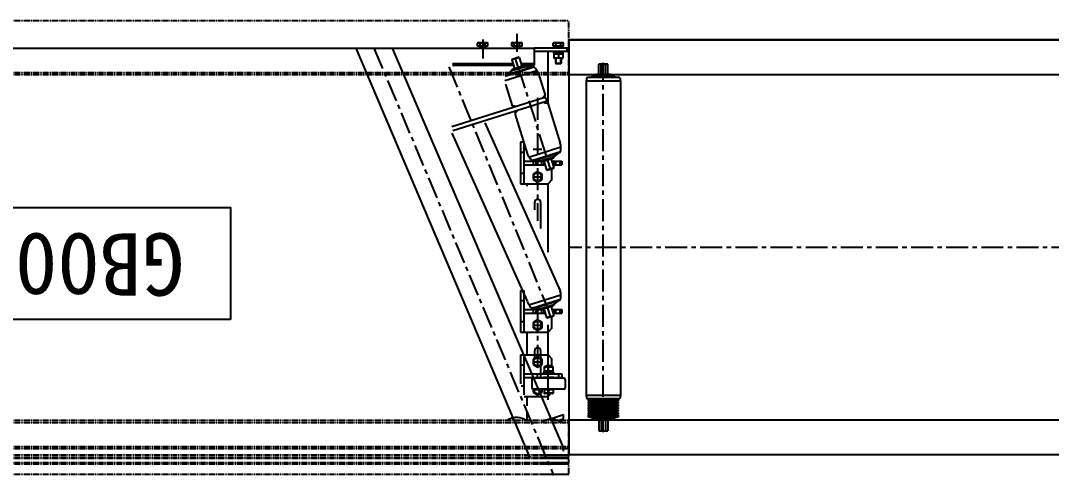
# Model space of a CAD drawing. Header units: millimetres. Extents: x 2509 to 128734, y 2492 to 91667.
# Drawn here: x 88024 to 89514, y 73198 to 73856 of the extents above; entities that cross this region are included whole.
import ezdxf

# ---------------------------------------------------------------- set-up
doc = ezdxf.new("R2010")
doc.units = ezdxf.units.MM
doc.linetypes.add('CENTER', pattern=[50.8, 31.75, -6.35, 6.35, -6.35])
doc.linetypes.add('PHANTOM', pattern=[2.5, 1.25, -0.25, 0.25, -0.25, 0.25, -0.25])
for name, color, linetype in [('1轮廓实线层', 7, 'Continuous'), ('35PANAAV91_RDXF_CONTINUOUS_LINE', 7, 'Continuous'), ('35PANAAV91_RL471-734_DXF_AXIS', 7, 'Continuous'), ('3中心线层', 1, 'CENTER'), ('DEFAULT_3', 7, 'PHANTOM'), ('GA-02_DXF_CONTINUOUS_LINE', 7, 'Continuous'), ('GB-T6728-200DXF_CONTINUOUS_LINE', 7, 'Continuous'), ('GB_5783_BOLT_M8_25_DXF_AXIS', 7, 'Continuous'), ('GB_5783_BOLTDXF_CONTINUOUS_LINE', 7, 'Continuous'), ('GB_6170_NUT_DXF_CONTINUOUS_LINE', 7, 'Continuous'), ('GB_93_GROWERDXF_CONTINUOUS_LINE', 7, 'Continuous'), ('GB_97X_FLAT_DXF_CONTINUOUS_LINE', 7, 'Continuous'), ('HEX_SHAFT_01DXF_CONTINUOUS_LINE', 7, 'Continuous'), ('HEX_SHAFT_05DXF_CONTINUOUS_LINE', 7, 'Continuous'), ('KGA12F2220E-DXF_CONTINUOUS_LINE', 7, 'Continuous'), ('KGA12J2018E-00-00-00-01DXF_AXIS', 7, 'Continuous'), ('KGA12J2018E-01-00-00-00DXF_AXIS', 7, 'Continuous'), ('KGA12J2018E-DXF_CONTINUOUS_LINE', 7, 'Continuous'), ('NA1-01160_DXF_AXIS', 7, 'Continuous'), ('NA1-01160_DXF_CONTINUOUS_LINE', 7, 'Continuous'), ('NA2-04490_DXF_AXIS', 7, 'Continuous'), ('NA2-04490_DXF_CONTINUOUS_LINE', 7, 'Continuous'), ('NA2-07950_DXF_CONTINUOUS_LINE', 7, 'Continuous'), ('NA2-07950A_DXF_AXIS', 7, 'Continuous'), ('ODAI_DXF_CONTINUOUS_LINE', 7, 'Continuous'), ('TY-HCLJB-01_DXF_CONTINUOUS_LINE', 7, 'Continuous'), ('X5-01_DXF_CONTINUOUS_LINE', 7, 'Continuous'), ('X5-02_DXF_CONTINUOUS_LINE', 7, 'Continuous')]:
    doc.layers.add(name, color=color, linetype=linetype)
doc.styles.add('宋体', font='', dxfattribs={"width": 0.8, "height": 4})
doc.styles.get('宋体').set_extended_font_data('SimSun')

# ---------------------------------------------------------------- blocks, each defined once
blk = doc.blocks.new('*U202')
at = {"color": 0}
blk.add_line((1000, -300), (-1000, -300), dxfattribs=at)
at = {"layer": '1轮廓实线层', "color": 0, "linetype": 'Continuous'}
for p, q in [((1000, 300), (-1000, 300)), ((1000, 250), (-1000, 250)), ((-1000, -250), (1000, -250)), ((-1000, -300), (1000, -300))]:
    blk.add_line(p, q, dxfattribs=at)
at = {"layer": '1轮廓实线层', "color": 3, "linetype": 'Continuous'}
blk.add_line((-1000, -300), (-1000, 300), dxfattribs=at)
at = {"layer": '35PANAAV91_RDXF_CONTINUOUS_LINE', "color": 0, "linetype": 'Continuous'}
for p, q in [((-956.4, 265), (-943.6, 265)), ((-956.4, 250), (-956.4, 265)), ((-953.2, 250), (-953.2, 265)), ((-946.8, 250), (-946.8, 265)), ((-943.6, 250), (-943.6, 265)), ((-928.5, 245.5), (-971.5, 245.5)), ((-971.5, 242.7), (-971.5, 245.5)), ((-971.5, 245.5), (-971.5, 242.7)), ((-928.5, 242.7), (-971.5, 242.7)), ((-928.8, 242.3), (-971.2, 242.3)), ((-970.1, 241.9), (-971.2, 242.3)), ((-970.1, 241.1), (-971.2, 240.7)), ((-928.8, 240.7), (-971.2, 240.7)), ((-928.8, 240), (-971.2, 240)), ((-970.1, 239.5), (-971.2, 240)), ((-970.1, 238.8), (-971.2, 238.4)), ((-929.9, 241.9), (-970.1, 241.9)), ((-929.9, 241.1), (-970.1, 241.1)), ((-929.9, 239.5), (-970.1, 239.5)), ((-929.9, 238.8), (-970.1, 238.8)), ((-969, 245.8), (-969.3, 245.5)), ((-931, 245.8), (-969, 245.8)), ((-967.6, 246.3), (-968, 246)), ((-932, 246), (-968, 246)), ((-968, 245.8), (-968, 246)), ((-932.3, 246.3), (-967.6, 246.3)), ((-966.3, 246.9), (-966.6, 246.5)), ((-933.4, 246.5), (-966.6, 246.5)), ((-966.6, 246.3), (-966.6, 246.5)), ((-933.7, 246.9), (-966.3, 246.9)), ((-964.9, 247.4), (-965.2, 247.1)), ((-934.7, 247.1), (-965.2, 247.1)), ((-965.2, 246.9), (-965.2, 247.1)), ((-935.1, 247.4), (-964.9, 247.4)), ((-963.5, 248), (-963.9, 247.6)), ((-936.1, 247.6), (-963.9, 247.6)), ((-963.9, 247.4), (-963.9, 247.6)), ((-936.5, 248), (-963.5, 248)), ((-961, 250), (-962.5, 248.5)), ((-937.5, 248.5), (-962.5, 248.5)), ((-962.5, 248), (-962.5, 248.5)), ((-939, 250), (-961, 250)), ((-937.5, 248.5), (-939, 250)), ((-937.5, 248), (-937.5, 248.5)), ((-936.1, 247.6), (-936.5, 248)), ((-936.1, 247.4), (-936.1, 247.6)), ((-934.7, 247.1), (-935.1, 247.4)), ((-934.7, 246.9), (-934.7, 247.1)), ((-933.4, 246.5), (-933.7, 246.9)), ((-933.4, 246.3), (-933.4, 246.5)), ((-932, 246), (-932.3, 246.3)), ((-932, 245.8), (-932, 246)), ((-930.7, 245.5), (-931, 245.8)), ((-928.8, 242.3), (-929.9, 241.9)), ((-928.8, 240.7), (-929.9, 241.1)), ((-928.8, 240), (-929.9, 239.5)), ((-928.8, 238.4), (-929.9, 238.8)), ((-928.5, 242.7), (-928.5, 245.5)), ((-928.5, 245.5), (-928.5, 242.7)), ((-928.8, 238.4), (-971.2, 238.4)), ((-928.8, 237.6), (-971.2, 237.6)), ((-970.1, 237.2), (-971.2, 237.6)), ((-970.1, 236.4), (-971.2, 236)), ((-928.8, 236), (-971.2, 236)), ((-928.8, 235.3), (-971.2, 235.3)), ((-970.1, 234.9), (-971.2, 235.3)), ((-970.1, 234.1), (-971.2, 233.7)), ((-928.8, 233.7), (-971.2, 233.7)), ((-928.8, 232.9), (-971.2, 232.9)), ((-970.1, 232.5), (-971.2, 232.9)), ((-970.1, 231.8), (-971.2, 231.3)), ((-928.8, 231.3), (-971.2, 231.3)), ((-928.8, 230.6), (-971.2, 230.6)), ((-970.1, 230.2), (-971.2, 230.6)), ((-970.1, 229.4), (-971.2, 229)), ((-928.8, 229), (-971.2, 229)), ((-928.8, 228.3), (-971.2, 228.3)), ((-970.1, 227.8), (-971.2, 228.3)), ((-970.1, 227.1), (-971.2, 226.7)), ((-928.8, 226.7), (-971.2, 226.7)), ((-928.8, 225.9), (-971.2, 225.9)), ((-970.1, 225.5), (-971.2, 225.9)), ((-970.1, 224.7), (-971.2, 224.3)), ((-928.8, 224.3), (-971.2, 224.3)), ((-928.8, 223.6), (-971.2, 223.6)), ((-970.1, 223.2), (-971.2, 223.6)), ((-929.9, 237.2), (-970.1, 237.2)), ((-929.9, 236.4), (-970.1, 236.4)), ((-929.9, 234.9), (-970.1, 234.9)), ((-929.9, 234.1), (-970.1, 234.1)), ((-929.9, 232.5), (-970.1, 232.5)), ((-929.9, 231.8), (-970.1, 231.8)), ((-929.9, 230.2), (-970.1, 230.2)), ((-929.9, 229.4), (-970.1, 229.4)), ((-929.9, 227.8), (-970.1, 227.8)), ((-929.9, 227.1), (-970.1, 227.1)), ((-929.9, 225.5), (-970.1, 225.5)), ((-929.9, 224.7), (-970.1, 224.7)), ((-928.8, 237.6), (-929.9, 237.2)), ((-928.8, 236), (-929.9, 236.4)), ((-928.8, 235.3), (-929.9, 234.9)), ((-928.8, 233.7), (-929.9, 234.1)), ((-928.8, 232.9), (-929.9, 232.5)), ((-928.8, 231.3), (-929.9, 231.8)), ((-928.8, 230.6), (-929.9, 230.2)), ((-928.8, 229), (-929.9, 229.4)), ((-928.8, 228.3), (-929.9, 227.8)), ((-928.8, 226.7), (-929.9, 227.1)), ((-928.8, 225.9), (-929.9, 225.5)), ((-928.8, 224.3), (-929.9, 224.7)), ((-928.8, 223.6), (-929.9, 223.2)), ((-975, 214), (-974, 219)), ((-925, 214), (-975, 214)), ((-975, -240.5), (-975, 214)), ((-926, 219), (-974, 219)), ((-928.5, 221.6), (-971.5, 221.6)), ((-971.5, 219), (-971.5, 221.6)), ((-971.5, 221.6), (-971.5, 219)), ((-970.1, 222.4), (-971.2, 222)), ((-928.8, 222), (-971.2, 222)), ((-929.9, 223.2), (-970.1, 223.2)), ((-929.9, 222.4), (-970.1, 222.4)), ((-928.8, 222), (-929.9, 222.4)), ((-928.5, 219), (-928.5, 221.6)), ((-928.5, 221.6), (-928.5, 219)), ((-925, 214), (-926, 219)), ((-925, -240.5), (-925, 214)), ((-974, -245.5), (-975, -240.5)), ((-925, -240.5), (-975, -240.5)), ((-926, -245.5), (-974, -245.5)), ((-969, -245.8), (-969.3, -245.5)), ((-931, -245.8), (-969, -245.8)), ((-968, -246), (-968, -245.8)), ((-967.6, -246.4), (-968, -246)), ((-932, -246), (-968, -246)), ((-932.3, -246.4), (-967.6, -246.4)), ((-966.6, -246.6), (-966.6, -246.4)), ((-966.3, -246.9), (-966.6, -246.6)), ((-933.4, -246.6), (-966.6, -246.6)), ((-933.7, -246.9), (-966.3, -246.9)), ((-965.2, -247.1), (-965.2, -246.9)), ((-964.9, -247.5), (-965.2, -247.1)), ((-934.7, -247.1), (-965.2, -247.1)), ((-935.1, -247.5), (-964.9, -247.5)), ((-963.9, -247.7), (-963.9, -247.5)), ((-963.5, -248), (-963.9, -247.7)), ((-936.1, -247.7), (-963.9, -247.7)), ((-936.5, -248), (-963.5, -248)), ((-962.5, -248.5), (-962.5, -248)), ((-961, -250), (-962.5, -248.5)), ((-937.5, -248.5), (-962.5, -248.5)), ((-939, -250), (-961, -250)), ((-956.4, -250), (-956.4, -265)), ((-953.2, -250), (-953.2, -265)), ((-946.8, -250), (-946.8, -265)), ((-943.6, -250), (-943.6, -265)), ((-939, -250), (-937.5, -248.5)), ((-937.5, -248.5), (-937.5, -248)), ((-936.5, -248), (-936.1, -247.7)), ((-936.1, -247.7), (-936.1, -247.5)), ((-935.1, -247.5), (-934.7, -247.1)), ((-934.7, -247.1), (-934.7, -246.9)), ((-933.7, -246.9), (-933.4, -246.6)), ((-933.4, -246.6), (-933.4, -246.4)), ((-932.3, -246.4), (-932, -246)), ((-932, -246), (-932, -245.8)), ((-931, -245.8), (-930.7, -245.5)), ((-926, -245.5), (-925, -240.5)), ((-943.6, -265), (-956.4, -265))]:
    blk.add_line(p, q, dxfattribs=at)
for centre, start, end in [((-971.1, 242.7), 180, 250), ((-971.1, 240.3), 110, 250), ((-970.2, 241.5), 290, 70), ((-970.2, 239.2), 290, 70), ((-929.8, 241.5), 110, 250), ((-929.8, 239.2), 110, 250), ((-928.9, 242.7), 290, 0), ((-928.9, 240.3), 290, 70), ((-971.1, 238), 110, 250), ((-971.1, 235.6), 110, 250), ((-971.1, 233.3), 110, 250), ((-971.1, 231), 110, 250), ((-971.1, 228.6), 110, 250), ((-971.1, 226.3), 110, 250), ((-971.1, 223.9), 110, 250), ((-970.2, 236.8), 290, 70), ((-970.2, 234.5), 290, 70), ((-970.2, 232.1), 290, 70), ((-970.2, 229.8), 290, 70), ((-970.2, 227.5), 290, 70), ((-970.2, 225.1), 290, 70), ((-929.8, 236.8), 110, 250), ((-929.8, 234.5), 110, 250), ((-929.8, 232.1), 110, 250), ((-929.8, 229.8), 110, 250), ((-929.8, 227.5), 110, 250), ((-929.8, 225.1), 110, 250), ((-928.9, 238), 290, 70), ((-928.9, 235.6), 290, 70), ((-928.9, 233.3), 290, 70), ((-928.9, 231), 290, 70), ((-928.9, 228.6), 290, 70), ((-928.9, 226.3), 290, 70), ((-928.9, 223.9), 290, 70), ((-971.1, 221.6), 110, 180), ((-970.2, 222.8), 290, 70), ((-929.8, 222.8), 110, 250), ((-928.9, 221.6), 0, 70)]:
    blk.add_arc(centre, 0.4, start, end, dxfattribs=at)
at = {"layer": '35PANAAV91_RL471-734_DXF_AXIS', "color": 1, "linetype": 'CENTER'}
blk.add_line((-950, 267), (-950, -267), dxfattribs=at)
at = {"layer": '3中心线层'}
blk.add_line((1000, 0), (-1000, 0), dxfattribs=at)
at = {"style": '宋体', "width": 0.8}
blk.add_attdef('辊筒', (-126.6, -40.6), '', height=100, dxfattribs=at)
blk = doc.blocks.new('*U204')
at = {"color": 5}
blk.add_lwpolyline([(22725.2, 4389.1), (23239.9, 4389.1), (23239.9, 4226.9), (22725.2, 4226.9)], close=True, dxfattribs=at)
at = {"layer": 'DEFAULT_3', "color": 0, "linetype": 'PHANTOM'}
for p, q in [((22276.8, 4612.6), (22235.9, 4612.6)), ((22235.9, 4612.6), (22235.9, 4597.4)), ((22276.8, 4597.4), (22235.9, 4597.4)), ((22235.9, 4597.1), (22235.9, 4534.6)), ((22276.8, 4595.9), (22235.9, 4595.9)), ((22276.8, 4589.4), (22235.9, 4589.4)), ((22276.8, 4587.9), (22235.9, 4587.9)), ((22276.8, 4584.6), (22235.9, 4584.6)), ((22239.6, 4575.6), (22235.9, 4575.6)), ((22235.9, 4034.6), (22235.9, 4031.6)), ((24035.9, 4034.6), (22235.9, 4034.6)), ((22235.9, 4031.6), (22235.9, 3956.6)), ((24035.9, 4031.6), (22235.9, 4031.6)), ((24035.9, 3956.6), (22235.9, 3956.6))]:
    blk.add_line(p, q, dxfattribs=at)
at = {"layer": 'DEFAULT_3', "color": 8, "linetype": 'PHANTOM'}
for p, q in [((24035.9, 4612.6), (22235.9, 4612.6)), ((24035.9, 4597.4), (22235.9, 4597.4)), ((24035.9, 4595.9), (22235.9, 4595.9)), ((24035.9, 4589.4), (22235.9, 4589.4)), ((24035.9, 4587.9), (22235.9, 4587.9)), ((24035.9, 4584.6), (22235.9, 4584.6)), ((24035.9, 4575.6), (22235.9, 4575.6)), ((24035.9, 4572.6), (22235.9, 4572.6)), ((24035.9, 4537.6), (22235.9, 4537.6)), ((24035.9, 4534.6), (22235.9, 4534.6))]:
    blk.add_line(p, q, dxfattribs=at)
at = {"layer": 'GA-02_DXF_CONTINUOUS_LINE', "color": 0, "linetype": 'Continuous'}
for p, q in [((22240.9, 4475.6), (22240.9, 4487.6)), ((22242.9, 4489.6), (22287.4, 4489.6)), ((22257.6, 4489.8), (22257.4, 4489.6)), ((22257.8, 4490.6), (22257.6, 4490.4)), ((22257.6, 4489.8), (22257.6, 4490.4)), ((22257.6, 4490.4), (22272.6, 4490.4)), ((22272.6, 4489.8), (22257.6, 4489.8)), ((22257.8, 4490.6), (22258.6, 4490.6)), ((22259, 4490.6), (22264.8, 4490.6)), ((22265.5, 4490.6), (22271.3, 4490.6)), ((22271.6, 4490.6), (22272.4, 4490.6)), ((22272.4, 4490.6), (22272.6, 4490.4)), ((22272.6, 4489.8), (22272.6, 4490.4)), ((22272.6, 4489.8), (22272.8, 4489.6)), ((22289.4, 4475.6), (22289.4, 4487.6)), ((22242.9, 4473.6), (22287.4, 4473.6)), ((22257.6, 4473.4), (22257.4, 4473.6)), ((22257.6, 4472.8), (22257.6, 4473.4)), ((22272.6, 4473.4), (22257.6, 4473.4)), ((22257.8, 4472.6), (22257.6, 4472.8)), ((22257.6, 4472.8), (22272.6, 4472.8)), ((22272.4, 4472.6), (22272.6, 4472.8)), ((22272.6, 4473.4), (22272.8, 4473.6)), ((22272.6, 4472.8), (22272.6, 4473.4))]:
    blk.add_line(p, q, dxfattribs=at)
for centre, radius, start, end in [((22261.4, 4557.3), 24.2, 232.5818, 301.4336), ((22311.4, 4554.7), 24.2, 232.5818, 301.4336), ((22242.9, 4487.6), 2, 90, 180), ((22287.4, 4487.6), 2, 0, 90), ((22242.9, 4475.6), 2, 180, 270), ((22287.4, 4475.6), 2, 270, 0)]:
    blk.add_arc(centre, radius, start, end, dxfattribs=at)
at = {"layer": 'GB-T6728-200DXF_CONTINUOUS_LINE', "color": 0, "linetype": 'Continuous'}
for p, q in [((22295.9, 4535.5), (22295.9, 4523.4)), ((22265.9, 4505.2), (22265.9, 4396.6)), ((22295.9, 4513.5), (22295.9, 4500.1)), ((22276.7, 4433.9), (22276.7, 4471.1)), ((22285.2, 4444.2), (22285.2, 4433.9)), ((22265.9, 4440.1), (22265.9, 4407.1)), ((22295.9, 4440.1), (22295.9, 4407.1)), ((22265.9, 4291.4), (22265.9, 4192.6)), ((22276.7, 4219.4), (22276.7, 4257.3)), ((22285.2, 4230.4), (22285.2, 4219.4)), ((22295.9, 4196.2), (22295.9, 4192.6)), ((22265.9, 4077.6), (22265.9, 4000.6)), ((22295.9, 4023), (22295.9, 4021.1)), ((22285.3, 4000.6), (22268.4, 4000.6))]:
    blk.add_line(p, q, dxfattribs=at)
for centre in [(22280.9, 4433.9), (22280.9, 4219.4)]:
    blk.add_arc(centre, 4.25, 180, 0, dxfattribs=at)
at = {"layer": 'GB_5783_BOLT_M8_25_DXF_AXIS', "color": 0, "linetype": 'CENTER'}
blk.add_line((22310.9, 3975.8), (22310.9, 4001.9), dxfattribs=at)
at = {"layer": 'GB_5783_BOLTDXF_CONTINUOUS_LINE', "color": 0, "linetype": 'Continuous'}
for p, q in [((22258.6, 4490.6), (22258.6, 4495.6)), ((22259, 4490.6), (22258.6, 4490.6)), ((22259.4, 4495.9), (22270.9, 4495.9)), ((22265.5, 4490.6), (22264.8, 4490.6)), ((22265.1, 4490.6), (22265.1, 4494.9)), ((22271.6, 4490.6), (22271.3, 4490.6)), ((22271.6, 4490.6), (22271.6, 4495.6)), ((22280.9, 4497.7), (22274.4, 4493.9)), ((22274.4, 4493.9), (22274.4, 4489.6)), ((22287.4, 4493.9), (22280.9, 4497.7)), ((22287.4, 4489.6), (22287.4, 4493.9)), ((22261.1, 4457.1), (22261.1, 4456.3)), ((22261.8, 4455.6), (22261.8, 4457.1)), ((22268.5, 4455.6), (22268.5, 4457.1)), ((22269.1, 4457.1), (22269.1, 4456.3)), ((22280.9, 4457.7), (22274.4, 4453.9)), ((22287.4, 4453.9), (22280.9, 4457.7)), ((22261.1, 4456.3), (22261.8, 4455.6)), ((22269.1, 4456.3), (22261.1, 4456.3)), ((22268.5, 4455.6), (22261.8, 4455.6)), ((22268.5, 4455.6), (22261.8, 4455.6)), ((22269.1, 4456.3), (22268.5, 4455.6)), ((22274.4, 4453.9), (22274.4, 4446.4)), ((22274.4, 4446.4), (22280.9, 4442.6)), ((22280.9, 4442.6), (22287.4, 4446.4)), ((22287.4, 4446.4), (22287.4, 4453.9)), ((22280.9, 4404.7), (22274.4, 4400.9)), ((22274.4, 4400.9), (22274.4, 4393.4)), ((22287.4, 4400.9), (22280.9, 4404.7)), ((22287.4, 4393.4), (22287.4, 4400.9)), ((22274.4, 4393.4), (22280.9, 4389.6)), ((22280.9, 4389.6), (22287.4, 4393.4)), ((22280.9, 4190.2), (22274.4, 4186.4)), ((22287.4, 4186.4), (22280.9, 4190.2)), ((22274.4, 4186.4), (22274.4, 4178.9)), ((22274.4, 4178.9), (22280.9, 4175.1)), ((22280.9, 4175.1), (22287.4, 4178.9)), ((22287.4, 4178.9), (22287.4, 4186.4)), ((22246.9, 4018), (22247.6, 4018.6)), ((22246.9, 4011.1), (22246.9, 4018)), ((22254.9, 4018), (22246.9, 4018)), ((22247.6, 4018.6), (22247.6, 4011.1)), ((22247.6, 4018.6), (22254.3, 4018.6)), ((22254.3, 4018.6), (22247.6, 4018.6)), ((22254.3, 4018.6), (22254.3, 4011.1)), ((22254.9, 4018), (22254.3, 4018.6)), ((22254.9, 4011.1), (22254.9, 4018)), ((22246.9, 3995.1), (22246.9, 3996.6)), ((22254.9, 3995.1), (22254.9, 3996.6)), ((22306.9, 3995.1), (22306.9, 3996.6)), ((22314.9, 3995.1), (22314.9, 3996.6)), ((22356.3, 3995.1), (22356.3, 3996.6)), ((22356.3, 3996.1), (22364.3, 3996.1)), ((22357, 3996.6), (22357, 3996.1)), ((22363.7, 3996.6), (22363.7, 3996.1)), ((22364.3, 3995.1), (22364.3, 3996.6)), ((22243.4, 3993.6), (22243.4, 3989.4)), ((22243.4, 3993.6), (22258.4, 3993.6)), ((22256.7, 3988.3), (22245.2, 3988.3)), ((22247.2, 3993.6), (22247.2, 3989.4)), ((22254.7, 3993.6), (22254.7, 3989.4)), ((22258.4, 3993.6), (22258.4, 3989.4)), ((22303.4, 3993.6), (22303.4, 3989.4)), ((22303.4, 3993.6), (22318.4, 3993.6)), ((22316.7, 3988.3), (22305.2, 3988.3)), ((22307.2, 3993.6), (22307.2, 3989.4)), ((22314.7, 3993.6), (22314.7, 3989.4)), ((22318.4, 3993.6), (22318.4, 3989.4)), ((22352.8, 3993.6), (22352.8, 3989.4)), ((22352.8, 3993.6), (22367.9, 3993.6)), ((22366.1, 3988.3), (22354.6, 3988.3)), ((22356.6, 3993.6), (22356.6, 3989.4)), ((22364.1, 3993.6), (22364.1, 3989.4)), ((22367.9, 3993.6), (22367.9, 3989.4))]:
    blk.add_line(p, q, dxfattribs=at)
for centre in [(22280.9, 4450.1), (22280.9, 4397.1), (22280.9, 4182.6)]:
    blk.add_circle(centre, 5.74, dxfattribs=at)
for centre, radius, start, end in [((22261.4, 4490.4), 5.89, 110, 118.1715), ((22268.9, 4490.4), 5.89, 61.8285, 70), ((22280.9, 4490.1), 5.74, 354.9975, 185.0025), ((22245.5, 3995.1), 1.49, 285.0261, 0), ((22256.4, 3995.1), 1.49, 180, 254.9739), ((22305.5, 3995.1), 1.49, 285.0261, 0), ((22316.4, 3995.1), 1.49, 180, 254.9739), ((22354.9, 3995.1), 1.49, 285.0261, 0), ((22365.8, 3995.1), 1.49, 180, 254.9739), ((22247.2, 3993.9), 5.89, 230, 250), ((22245.4, 3991.7), 3.07, 229.995, 232.2969), ((22254.7, 3993.9), 5.89, 290, 310), ((22307.2, 3993.9), 5.89, 230, 250), ((22305.4, 3991.7), 3.07, 229.995, 232.2969), ((22314.7, 3993.9), 5.89, 290, 310), ((22356.6, 3993.9), 5.89, 230, 250), ((22354.8, 3991.7), 3.07, 229.995, 232.2969), ((22364.1, 3993.9), 5.89, 290, 310)]:
    blk.add_arc(centre, radius, start, end, dxfattribs=at)
for points, knots in [([(22258.6, 4494.9), (22259.6, 4495.4), (22261.9, 4495.8), (22264.1, 4495.4), (22265.1, 4494.9)], [0, 0, 0, 0, 0.499997, 1, 1, 1, 1]), ([(22265.1, 4494.9), (22266.1, 4495.4), (22268.4, 4495.8), (22270.6, 4495.4), (22271.6, 4494.9)], [0, 0, 0, 0, 0.500002, 1, 1, 1, 1]), ([(22247.2, 3989.4), (22246.9, 3989.1), (22246.3, 3988.8), (22245.4, 3988.6), (22244.4, 3988.8), (22243.8, 3989.1), (22243.5, 3989.3)], [0, 0, 0, 0, 0.262608, 0.502486, 0.741355, 1, 1, 1, 1]), ([(22254.7, 3989.4), (22254.1, 3989.1), (22252.9, 3988.8), (22250.9, 3988.6), (22249, 3988.8), (22247.8, 3989.1), (22247.2, 3989.4)], [0, 0, 0, 0, 0.249889, 0.499997, 0.750107, 1, 1, 1, 1]), ([(22258.4, 3989.4), (22258.2, 3989.1), (22257.6, 3988.8), (22256.6, 3988.6), (22255.6, 3988.8), (22255, 3989.1), (22254.7, 3989.4)], [0, 0, 0, 0, 0.261279, 0.499999, 0.73872, 1, 1, 1, 1]), ([(22307.2, 3989.4), (22306.9, 3989.1), (22306.3, 3988.8), (22305.4, 3988.6), (22304.4, 3988.8), (22303.8, 3989.1), (22303.5, 3989.3)], [0, 0, 0, 0, 0.262608, 0.502486, 0.741355, 1, 1, 1, 1]), ([(22314.7, 3989.4), (22314.1, 3989.1), (22312.9, 3988.8), (22310.9, 3988.6), (22309, 3988.8), (22307.8, 3989.1), (22307.2, 3989.4)], [0, 0, 0, 0, 0.249889, 0.499997, 0.750107, 1, 1, 1, 1]), ([(22318.4, 3989.4), (22318.2, 3989.1), (22317.6, 3988.8), (22316.6, 3988.6), (22315.6, 3988.8), (22315, 3989.1), (22314.7, 3989.4)], [0, 0, 0, 0, 0.261279, 0.499999, 0.73872, 1, 1, 1, 1]), ([(22356.6, 3989.4), (22356.3, 3989.1), (22355.7, 3988.8), (22354.8, 3988.6), (22353.8, 3988.8), (22353.2, 3989.1), (22352.9, 3989.3)], [0, 0, 0, 0, 0.262608, 0.502486, 0.741355, 1, 1, 1, 1]), ([(22364.1, 3989.4), (22363.5, 3989.1), (22362.3, 3988.8), (22360.3, 3988.6), (22358.4, 3988.8), (22357.2, 3989.1), (22356.6, 3989.4)], [0, 0, 0, 0, 0.249889, 0.499997, 0.750107, 1, 1, 1, 1]), ([(22367.9, 3989.4), (22367.6, 3989.1), (22367, 3988.8), (22366, 3988.6), (22365, 3988.8), (22364.4, 3989.1), (22364.1, 3989.4)], [0, 0, 0, 0, 0.261279, 0.499999, 0.73872, 1, 1, 1, 1])]:
    blk.add_open_spline(points, degree=3, knots=knots, dxfattribs=at)
at = {"layer": 'GB_6170_NUT_DXF_CONTINUOUS_LINE', "color": 0, "linetype": 'Continuous'}
for p, q in [((22258.6, 4463.8), (22258.6, 4457.3)), ((22270.9, 4457.1), (22259.3, 4457.1)), ((22265.1, 4463.3), (22265.1, 4457.8)), ((22271.6, 4457.3), (22271.6, 4463.8)), ((22244.4, 4004.5), (22244.4, 4011)), ((22245.1, 4011.1), (22256.7, 4011.1)), ((22250.9, 4005), (22250.9, 4010.5)), ((22257.4, 4004.5), (22257.4, 4011))]:
    blk.add_line(p, q, dxfattribs=at)
for centre, start, end in [((22259.6, 4460.5), 95, 106.7845), ((22259.6, 4460.6), 253.2141, 265), ((22270.6, 4460.5), 73.2155, 85), ((22270.6, 4460.6), 275, 286.7859), ((22245.4, 4007.7), 95, 106.7859), ((22256.4, 4007.7), 73.2141, 85), ((22245.4, 4007.8), 253.2155, 265), ((22256.4, 4007.8), 275, 286.7845)]:
    blk.add_arc(centre, 3.51, start, end, dxfattribs=at)
for points, knots in [([(22258.6, 4463.3), (22259.2, 4463.5), (22260.2, 4463.8), (22261.9, 4463.8), (22263.5, 4463.8), (22264.6, 4463.5), (22265.1, 4463.3)], [0, 0, 0, 0, 0.250649, 0.499999, 0.749349, 1, 1, 1, 1]), ([(22265.1, 4457.8), (22264.6, 4457.6), (22263.5, 4457.3), (22261.9, 4457.3), (22260.2, 4457.3), (22259.2, 4457.6), (22258.6, 4457.8)], [0, 0, 0, 0, 0.250638, 0.49998, 0.74933, 1, 1, 1, 1]), ([(22265.1, 4463.3), (22265.7, 4463.5), (22266.7, 4463.8), (22268.4, 4463.8), (22270, 4463.8), (22271.1, 4463.5), (22271.6, 4463.3)], [0, 0, 0, 0, 0.250652, 0.500002, 0.749352, 1, 1, 1, 1]), ([(22271.6, 4457.8), (22271.1, 4457.6), (22270, 4457.3), (22268.4, 4457.3), (22266.7, 4457.3), (22265.7, 4457.6), (22265.1, 4457.8)], [0, 0, 0, 0, 0.25067, 0.50002, 0.749361, 1, 1, 1, 1]), ([(22244.4, 4010.5), (22245, 4010.7), (22246, 4011), (22247.7, 4011), (22249.3, 4011), (22250.4, 4010.7), (22250.9, 4010.5)], [0, 0, 0, 0, 0.25067, 0.50002, 0.749361, 1, 1, 1, 1]), ([(22250.9, 4010.5), (22251.5, 4010.7), (22252.5, 4011), (22254.2, 4011), (22255.8, 4011), (22256.9, 4010.7), (22257.4, 4010.5)], [0, 0, 0, 0, 0.250638, 0.49998, 0.74933, 1, 1, 1, 1]), ([(22250.9, 4005), (22250.4, 4004.8), (22249.3, 4004.5), (22247.7, 4004.5), (22246, 4004.5), (22245, 4004.8), (22244.4, 4005)], [0, 0, 0, 0, 0.250652, 0.500002, 0.749352, 1, 1, 1, 1]), ([(22257.4, 4005), (22256.9, 4004.8), (22255.8, 4004.5), (22254.2, 4004.5), (22252.5, 4004.5), (22251.5, 4004.8), (22250.9, 4005)], [0, 0, 0, 0, 0.250649, 0.499999, 0.749349, 1, 1, 1, 1])]:
    blk.add_open_spline(points, degree=3, knots=knots, dxfattribs=at)
at = {"layer": 'GB_93_GROWERDXF_CONTINUOUS_LINE', "color": 0, "linetype": 'Continuous'}
for p, q in [((22259, 4466), (22259, 4463.9)), ((22271.3, 4463.9), (22259, 4463.9)), ((22244.8, 4002.2), (22244.8, 4004.3)), ((22257.1, 4004.3), (22244.8, 4004.3))]:
    blk.add_line(p, q, dxfattribs=at)
at = {"layer": 'GB_93_GROWERDXF_CONTINUOUS_LINE', "color": 0, "linetype": 'Continuous', "extrusion": (0, 0, -1)}
for centre, start_param, end_param in [((22265.1, 4466), 1.570796, 1.76924), ((22265.1, 4463.9), 1.472062, 1.570796), ((22250.9, 4004.3), 1.570796, 1.76924), ((22250.9, 4002.2), 1.472062, 1.570796)]:
    blk.add_ellipse(centre, major_axis=(0, 10.7), ratio=0.57735, start_param=start_param, end_param=end_param, dxfattribs=at)
at = {"layer": 'GB_97X_FLAT_DXF_CONTINUOUS_LINE', "color": 0, "linetype": 'Continuous'}
for p, q in [((22257.1, 4467.6), (22257.1, 4466)), ((22257.1, 4466), (22273.1, 4466)), ((22273.1, 4467.6), (22273.1, 4466)), ((22242.9, 4000.6), (22242.9, 4002.2)), ((22258.9, 4002.2), (22242.9, 4002.2)), ((22258.9, 4000.6), (22258.9, 4002.2))]:
    blk.add_line(p, q, dxfattribs=at)
at = {"layer": 'HEX_SHAFT_01DXF_CONTINUOUS_LINE', "color": 0, "linetype": 'Continuous'}
for p, q in [((22268, 4172.6), (22257.5, 4169.3)), ((22257.5, 4169.3), (22257.8, 4169.9)), ((22261.4, 4156.8), (22257.5, 4169.3)), ((22267.4, 4172.9), (22257.8, 4169.9)), ((22266.7, 4158.5), (22262.6, 4171.4)), ((22268, 4172.6), (22267.4, 4172.9)), ((22271.9, 4160.1), (22268, 4172.6)), ((22318.2, 4013.3), (22314.3, 4025.7)), ((22307.7, 4010), (22303.8, 4022.4)), ((22307.7, 4010), (22318.2, 4013.3)), ((22307.7, 4010), (22308.3, 4009.7)), ((22308.3, 4009.7), (22317.9, 4012.7)), ((22309, 4024.1), (22313.1, 4011.2)), ((22318.2, 4013.3), (22317.9, 4012.7))]:
    blk.add_line(p, q, dxfattribs=at)
at = {"layer": 'HEX_SHAFT_05DXF_CONTINUOUS_LINE', "color": 0, "linetype": 'Continuous'}
for p, q in [((22268, 4386.2), (22257.6, 4382.9)), ((22257.6, 4382.9), (22257.9, 4383.6)), ((22261.5, 4370.5), (22257.6, 4382.9)), ((22267.4, 4386.6), (22257.9, 4383.6)), ((22266.7, 4372.1), (22262.6, 4385.1)), ((22268, 4386.2), (22267.4, 4386.6)), ((22272, 4373.8), (22268, 4386.2))]:
    blk.add_line(p, q, dxfattribs=at)
at = {"layer": 'KGA12F2220E-DXF_CONTINUOUS_LINE', "color": 0, "linetype": 'Continuous'}
for p, q in [((22261.7, 4495.9), (22265.9, 4500.1)), ((22300.2, 4500.1), (22265.9, 4500.1)), ((22300.9, 4472.6), (22300.9, 4497.7)), ((22245.9, 4467.6), (22245.9, 4472.6)), ((22300.9, 4472.6), (22245.9, 4472.6)), ((22250.9, 4467.6), (22250.9, 4472.6)), ((22280.9, 4472.6), (22280.9, 4467.6)), ((22287.7, 4472.6), (22287.7, 4467.6)), ((22300.9, 4485.1), (22304.9, 4485.1)), ((22300.9, 4467.6), (22300.9, 4472.6)), ((22305.9, 4440.1), (22305.9, 4481.8)), ((22300.9, 4467.6), (22245.9, 4467.6)), ((22260.9, 4445.1), (22260.9, 4457.1)), ((22300.9, 4440.1), (22300.9, 4467.6)), ((22265.9, 4440.1), (22260.9, 4445.1)), ((22300.9, 4455.1), (22305.9, 4455.1)), ((22305.9, 4440.1), (22265.9, 4440.1)), ((22260.9, 4402.1), (22265.9, 4407.1)), ((22260.9, 4384.5), (22260.9, 4402.1)), ((22305.9, 4407.1), (22265.9, 4407.1)), ((22300.9, 4379.6), (22300.9, 4407.1)), ((22305.9, 4347.1), (22305.9, 4407.1)), ((22300.9, 4392.1), (22305.9, 4392.1)), ((22245.9, 4374.6), (22245.9, 4379.6)), ((22258.6, 4379.6), (22245.9, 4379.6)), ((22260.2, 4374.6), (22245.9, 4374.6)), ((22248.9, 4374.6), (22248.9, 4379.6)), ((22255.1, 4374.6), (22255.1, 4379.6)), ((22257.6, 4367.9), (22276.6, 4373.9)), ((22257.7, 4368.2), (22257.6, 4367.9)), ((22257.7, 4367.5), (22257.6, 4367.9)), ((22257.7, 4368.2), (22276.4, 4374.1)), ((22257.7, 4367.5), (22276.8, 4373.5)), ((22257.7, 4368.2), (22260.3, 4370.1)), ((22258, 4367.3), (22257.7, 4367.5)), ((22258.1, 4374.6), (22258.1, 4379.6)), ((22260.3, 4370.1), (22273.1, 4374.1)), ((22260.9, 4370.3), (22260.9, 4372.2)), ((22300.9, 4379.6), (22270.1, 4379.6)), ((22300.9, 4374.6), (22271.7, 4374.6)), ((22272.1, 4374.6), (22272.1, 4379.6)), ((22276.4, 4374.1), (22273.1, 4374.1)), ((22275.1, 4374.6), (22275.1, 4379.6)), ((22276.4, 4374.1), (22276.6, 4373.9)), ((22276.8, 4373.5), (22276.6, 4373.9)), ((22276.7, 4373.2), (22276.8, 4373.5)), ((22282.9, 4379.6), (22282.9, 4374.6)), ((22287, 4379.6), (22287, 4374.6)), ((22300.9, 4374.6), (22300.9, 4379.6)), ((22300.9, 4347.1), (22300.9, 4374.6)), ((22300.9, 4362.1), (22305.9, 4362.1)), ((22305.9, 4347.1), (22300.8, 4347.1)), ((22260.9, 4187.6), (22265.9, 4192.6)), ((22305.9, 4192.6), (22265.9, 4192.6)), ((22300.9, 4165.1), (22300.9, 4192.6)), ((22305.9, 4132.6), (22305.9, 4192.6)), ((22260.9, 4170.9), (22260.9, 4187.6)), ((22300.9, 4177.6), (22305.9, 4177.6)), ((22245.9, 4160.1), (22245.9, 4165.1)), ((22258.8, 4165.1), (22245.9, 4165.1)), ((22260.4, 4160.1), (22245.9, 4160.1)), ((22248.9, 4160.1), (22248.9, 4165.1)), ((22255.1, 4160.1), (22255.1, 4165.1)), ((22257.5, 4154.3), (22276.2, 4160.1)), ((22257.6, 4154.6), (22275.3, 4160.1)), ((22257.7, 4153.8), (22276.7, 4159.8)), ((22258.1, 4160.1), (22258.1, 4165.1)), ((22260.3, 4156.4), (22272.1, 4160.2)), ((22300.9, 4165.1), (22270.3, 4165.1)), ((22272.1, 4160.1), (22271.9, 4160.1)), ((22272.1, 4160.1), (22272.1, 4165.1)), ((22300.9, 4160.1), (22272.1, 4160.1)), ((22275.1, 4160.1), (22275.1, 4165.1)), ((22276.7, 4159.8), (22276.6, 4160.1)), ((22276.6, 4159.5), (22276.7, 4159.8)), ((22282.9, 4165.1), (22282.9, 4160.1)), ((22287, 4165.1), (22287, 4160.1)), ((22300.9, 4160.1), (22300.9, 4165.1)), ((22300.9, 4132.9), (22300.9, 4160.1)), ((22257.6, 4154.6), (22257.5, 4154.3)), ((22257.7, 4153.8), (22257.5, 4154.3)), ((22257.6, 4154.6), (22260.3, 4156.4)), ((22257.9, 4153.7), (22257.7, 4153.8)), ((22260.9, 4156.6), (22260.9, 4158.4)), ((22300.9, 4147.6), (22305.9, 4147.6)), ((22301, 4132.6), (22305.9, 4132.6)), ((22318, 4028.8), (22299, 4022.7)), ((22318.2, 4028.3), (22299.1, 4022.3)), ((22318.1, 4028), (22299.4, 4022.1)), ((22315.4, 4026.1), (22302.6, 4022.1)), ((22318.1, 4028), (22315.4, 4026.1)), ((22317.8, 4028.9), (22318, 4028.8)), ((22318, 4028.8), (22318.2, 4028.3)), ((22318.1, 4028), (22318.2, 4028.3)), ((22299.1, 4023), (22299, 4022.7)), ((22299, 4022.7), (22299.1, 4022.3)), ((22299.4, 4022.1), (22299.1, 4022.3)), ((22299.4, 4022.1), (22302.6, 4022.1))]:
    blk.add_line(p, q, dxfattribs=at)
at = {"layer": 'KGA12J2018E-00-00-00-01DXF_AXIS', "color": 0, "linetype": 'CENTER'}
blk.add_line((22360.3, 3984.1), (22360.3, 4011.6), dxfattribs=at)
at = {"layer": 'KGA12J2018E-01-00-00-00DXF_AXIS', "color": 0, "linetype": 'Continuous'}
for p, q in [((22287.2, 4490.1), (22274.7, 4490.1)), ((22287.2, 4450.1), (22274.7, 4450.1)), ((22287.2, 4397.1), (22274.7, 4397.1)), ((22287.2, 4182.6), (22274.7, 4182.6)), ((22287.2, 4142.6), (22274.7, 4142.6))]:
    blk.add_line(p, q, dxfattribs=at)
at = {"layer": 'KGA12J2018E-01-00-00-00DXF_AXIS', "color": 0, "linetype": 'CENTER'}
for p, q in [((22280.9, 4374.6), (22280.9, 4460.9)), ((22280.9, 4068.4), (22280.9, 4246.4))]:
    blk.add_line(p, q, dxfattribs=at)
at = {"layer": 'KGA12J2018E-DXF_CONTINUOUS_LINE', "color": 0, "linetype": 'Continuous'}
for p, q in [((22285.3, 4021.1), (22285.3, 4018.6)), ((22304.1, 4021.1), (22285.3, 4021.1)), ((22285.3, 4018.6), (22285.3, 3996.6)), ((22305, 4018.6), (22285.3, 4018.6)), ((22287.3, 4021.1), (22287.3, 4018.6)), ((22302.1, 4021.1), (22302.1, 4018.6)), ((22304.1, 4021.1), (22304.1, 4018.6)), ((22404.1, 4021.1), (22315.7, 4021.1)), ((22316.6, 4021.1), (22316.6, 4018.6)), ((22404.1, 4018.6), (22316.6, 4018.6)), ((22318.6, 4021.1), (22318.6, 4018.6)), ((23135.3, 3996.6), (22285.3, 3996.6))]:
    blk.add_line(p, q, dxfattribs=at)
at = {"layer": 'NA1-01160_DXF_AXIS', "color": 1, "linetype": 'CENTER'}
blk.add_line((22309, 4024), (22266.7, 4158.5), dxfattribs=at)
at = {"layer": 'NA1-01160_DXF_CONTINUOUS_LINE', "color": 0, "linetype": 'Continuous'}
for p, q in [((22293.6, 4153.9), (22247.3, 4139.3)), ((22314.1, 4091.1), (22295.9, 4148.9)), ((22266.4, 4076.1), (22248.2, 4133.9)), ((22327.5, 4048.6), (22317.7, 4079.7)), ((22279.8, 4033.6), (22270, 4064.7)), ((22328.4, 4043.2), (22282.2, 4028.7))]:
    blk.add_line(p, q, dxfattribs=at)
for centre, radius, start, end in [((22276.8, 4142.9), 20, 17.4928, 33.2333), ((22267.3, 4139.9), 20, 181.7522, 197.4928), ((22315.1, 4085.2), 5, 109.403, 160.5936), ((22313.2, 4090.8), 1, 289.403, 17.4928), ((22267.4, 4076.4), 1, 197.4928, 285.5826), ((22269, 4070.6), 5, 54.392, 105.5826), ((22315.1, 4085.2), 5, 234.392, 285.5826), ((22316.8, 4079.4), 1, 17.4928, 105.5826), ((22271, 4065), 1, 109.403, 197.4928), ((22269, 4070.6), 5, 289.403, 340.5936), ((22298.9, 4039.6), 20, 197.4928, 213.2333)]:
    blk.add_arc(centre, radius, start, end, dxfattribs=at)
at = {"layer": 'NA2-04490_DXF_AXIS', "color": 1, "linetype": 'CENTER'}
blk.add_line((22409.2, 4023.6), (22266.7, 4372.2), dxfattribs=at)
at = {"layer": 'NA2-04490_DXF_CONTINUOUS_LINE', "color": 0, "linetype": 'Continuous'}
for p, q in [((22293.6, 4367.5), (22247.3, 4353)), ((22405.2, 4119.3), (22295.9, 4362.6)), ((22357.5, 4104.3), (22248.2, 4347.6))]:
    blk.add_line(p, q, dxfattribs=at)
for centre, start, end in [((22276.9, 4356.6), 17.4928, 33.2333), ((22267.3, 4353.6), 181.7522, 197.4928)]:
    blk.add_arc(centre, 20, start, end, dxfattribs=at)
at = {"layer": 'NA2-07950_DXF_CONTINUOUS_LINE', "color": 0, "linetype": 'Continuous'}
for p, q in [((22543.9, 3996.6), (22292.1, 4588.7)), ((22491.5, 3996.6), (22244.2, 4574.1)), ((22265.1, 4533.3), (22243.3, 4526.5)), ((22275.3, 4536.5), (22272.2, 4535.6))]:
    blk.add_line(p, q, dxfattribs=at)
blk.add_arc((22263.3, 4580.1), 20, 181.7522, 197.4928, dxfattribs=at)
at = {"layer": 'NA2-07950A_DXF_AXIS', "color": 1, "linetype": 'CENTER'}
blk.add_line((22517.7, 3996.6), (22257.8, 4614.3), dxfattribs=at)
at = {"layer": 'ODAI_DXF_CONTINUOUS_LINE', "color": 0, "linetype": 'Continuous'}
for p, q in [((22270, 4074.1), (22403.3, 4116.1)), ((22271.8, 4068.4), (22405.1, 4110.4))]:
    blk.add_line(p, q, dxfattribs=at)
blk.add_arc((22270.9, 4071.2), 3, 107.4928, 287.4928, dxfattribs=at)
at = {"layer": 'TY-HCLJB-01_DXF_CONTINUOUS_LINE', "color": 0, "linetype": 'Continuous'}
for p, q in [((22235.9, 3996.6), (22235.9, 4000.6)), ((22285.3, 4000.6), (22235.9, 4000.6)), ((22235.9, 3996.6), (22285.3, 3996.6)), ((22238.9, 3996.6), (22238.9, 4000.6))]:
    blk.add_line(p, q, dxfattribs=at)
at = {"layer": 'X5-01_DXF_CONTINUOUS_LINE', "color": 0, "linetype": 'Continuous'}
for p, q in [((22243.8, 4532.9), (22251.3, 4535.3)), ((22244.3, 4533.9), (22243.8, 4532.9)), ((22244.3, 4533.9), (22250.3, 4535.8)), ((22289.5, 4372.5), (22247.9, 4359.4)), ((22288.5, 4373.1), (22248.3, 4360.4)), ((22288.5, 4373.1), (22289.5, 4372.5)), ((22248.3, 4360.4), (22247.9, 4359.4)), ((22289.4, 4158.9), (22247.8, 4145.8)), ((22288.5, 4159.4), (22248.3, 4146.7)), ((22288.5, 4159.4), (22289.4, 4158.9)), ((22248.3, 4146.7), (22247.8, 4145.8)), ((22327.9, 4036.8), (22286.3, 4023.7)), ((22327.4, 4035.8), (22287.3, 4023.2)), ((22287.3, 4023.2), (22286.3, 4023.7))]:
    blk.add_line(p, q, dxfattribs=at)
for centre, start, end in [((22271.4, 4528), 169.9738, 183.148), ((22269.7, 4352.7), 31.8375, 45.0117), ((22275.4, 4354.5), 169.9738, 183.148), ((22269.6, 4139.1), 31.8375, 45.0117), ((22275.4, 4140.9), 169.9738, 183.148), ((22306.1, 4043.5), 211.8375, 225.0117)]:
    blk.add_arc(centre, 28, start, end, dxfattribs=at)
at = {"layer": 'X5-02_DXF_CONTINUOUS_LINE', "color": 0, "linetype": 'Continuous'}
for p, q in [((22248.5, 4536.8), (22245.5, 4534.6)), ((22245.5, 4534.6), (22249.9, 4536)), ((22245.5, 4534.6), (22245.6, 4534.3)), ((22287.2, 4372.9), (22249.5, 4361.1)), ((22257.5, 4367.2), (22249.5, 4361.1)), ((22277.1, 4373.4), (22257.5, 4367.2)), ((22277.1, 4373.4), (22287.2, 4372.9)), ((22287.2, 4372.9), (22287.3, 4372.7)), ((22249.5, 4361.1), (22249.6, 4360.8)), ((22287.1, 4159.3), (22249.5, 4147.4)), ((22277.1, 4159.7), (22257.4, 4153.5)), ((22277.1, 4159.7), (22287.1, 4159.3)), ((22287.1, 4159.3), (22287.2, 4159)), ((22257.4, 4153.5), (22249.5, 4147.4)), ((22249.5, 4147.4), (22249.5, 4147.1)), ((22326.2, 4035.2), (22288.6, 4023.3)), ((22318.3, 4029), (22298.6, 4022.8)), ((22318.3, 4029), (22326.2, 4035.2)), ((22288.6, 4023.3), (22288.5, 4023.5)), ((22298.6, 4022.8), (22288.6, 4023.3))]:
    blk.add_line(p, q, dxfattribs=at)
at = {"color": 0, "style": '宋体'}
blk.add_attdef('设备编号', (22791.7, 4264.4), '', height=90, dxfattribs=at)

msp = doc.modelspace()

# ---------------------------------------------------------------- block references
at = {"rotation": 180}
msp.add_blockref('*U204', (111052.355, 77812.343), dxfattribs=at).add_auto_attribs({'设备编号': 'GB0001'})
at = {"xscale": -1, "rotation": 180}
msp.add_blockref('*U202', (89816.415, 73527.698), dxfattribs=at)

doc.saveas('drawing.dxf')
